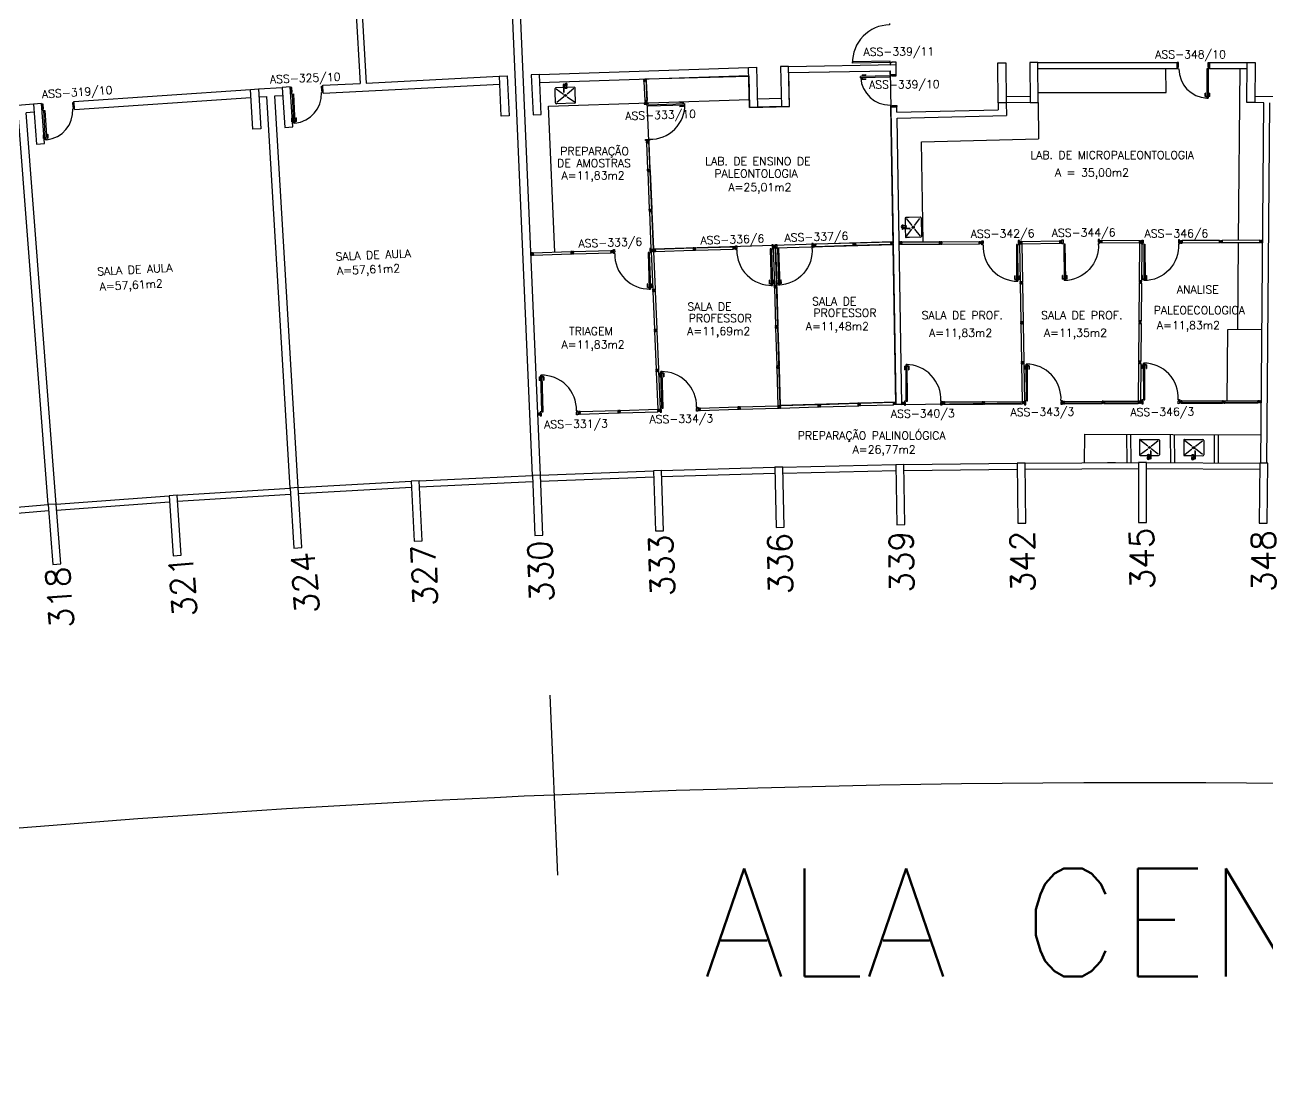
# Model space of a CAD drawing. Extents: x -152 to 150, y 325 to 437.
# Drawn here: x -27.46 to 3.58, y 340.84 to 367.29 of the extents above; entities that cross this region are included whole.
import ezdxf
from ezdxf.enums import TextEntityAlignment as Align

# ---------------------------------------------------------------- set-up
doc = ezdxf.new("R2010")
doc.units = 0
doc.header["$LTSCALE"] = 0.01
doc.header["$MEASUREMENT"] = 0
doc.header["$PDMODE"] = 98
doc.layers.get('0').update_dxf_attribs({"linetype": 'CONTINUOUS'})
doc.layers.get('DEFPOINTS').update_dxf_attribs({"linetype": 'CONTINUOUS'})
for name, color, linetype in [('ALV', 2, 'CONTINUOUS'), ('AREA', 2, 'CONTINUOUS'), ('BANC', 2, 'CONTINUOUS'), ('CARIMBO', 7, 'CONTINUOUS'), ('DIV', 2, 'CONTINUOUS'), ('DIVISÓRIA', 2, 'CONTINUOUS'), ('ESQ', 1, 'CONTINUOUS'), ('ESTR', 3, 'CONTINUOUS'), ('LEGENDA', 2, 'CONTINUOUS'), ('NOPILAR1', 2, 'CONTINUOUS'), ('PEÇAS', 1, 'CONTINUOUS'), ('PISO', 1, 'CONTINUOUS'), ('TEXTO', 2, 'CONTINUOUS'), ('TEXTO-CENTRO-CUSTO', 2, 'CONTINUOUS'), ('TEXTO-ENDEREÇO', 2, 'CONTINUOUS')]:
    doc.layers.add(name, color=color, linetype=linetype)
doc.styles.add('1', font='romans.shx')
doc.styles.add('LEGENDA', font='romans.shx', dxfattribs={"height": 0.2})
doc.styles.add('NOPILAR', font='simplex.shx', dxfattribs={"height": 0.6})
doc.styles.add('UNB-100', font='simplex.shx', dxfattribs={"height": 3})
doc.styles.add('UNB-100-1', font='simplex.shx', dxfattribs={"height": 0.2})
doc.dimstyles.new('1-600', dxfattribs={"dimtxt": 1.1, "dimasz": 2.5, "dimexe": 2, "dimexo": 4, "dimgap": 0.2, "dimtad": 1, "dimdec": 0, "dimzin": 4, "dimdsep": 46, "dimlunit": 6, "dimtxsty": '1', "dimblk1": 'NONE', "dimblk2": 'NONE', "dimsah": 1, "dimcen": 0, "dimclrd": 2, "dimclre": 2, "dimclrt": 2, "dimadec": 0, "dimazin": 0, "dimtfac": 1, "dimtdec": 0, "dimtmove": 2, "dimatfit": 3, "dimldrblk": 'NONE', "dimfxl": 0, "dimtolj": 1, "dimtzin": 0, "dimarcsym": 0})

# ---------------------------------------------------------------- blocks, each defined once
blk = doc.blocks.new('DIVMT-SSC')
for p, q in [((0, 0.005), (0, -0.005)), ((0, -0.005), (0, 0.005)), ((-0.03, -0.03), (-0.03, -0.97)), ((0.006, -0.03), (-0.006, -0.03)), ((-0.005, 0), (0.005, 0)), ((0.005, 0), (-0.005, 0)), ((0.006, -0.02), (0.006, -0.03)), ((0.03, -0.03), (0.03, -0.97)), ((0.03, -0.97), (-0.03, -0.97)), ((-0.006, -0.98), (-0.006, -0.97)), ((-0.006, -0.98), (0.006, -0.98)), ((0.006, -1.001), (-0.006, -1.001)), ((0.005, -0.97), (-0.005, -0.97)), ((0, -0.994), (0, -1.007)), ((0, -1.02), (0, -1.021)), ((0.006, -0.98), (0.006, -0.97))]:
    blk.add_line(p, q)
blk.add_lwpolyline([(0.006, -0.02), (-0.006, -0.02), (0.006, -0.02), (0.006, -0.03), (0.03, -0.03), (0.03, -0.008), (0.02, -0.008), (0.02, 0.008), (0.03, 0.008), (0.03, 0.03), (0.006, 0.03), (0.006, 0.02), (-0.006, 0.02), (-0.006, 0.03), (-0.03, 0.03), (-0.03, 0.008), (-0.02, 0.008), (-0.02, -0.008), (-0.03, -0.008), (-0.03, -0.03), (-0.006, -0.03), (-0.006, -0.02), (-0.006, -0.03)])
blk = doc.blocks.new('PDV2E-SSC')
at = {"layer": 'DIV'}
for p, q in [((0.076, 0.05), (0.076, 0.965)), ((0.106, 0.965), (0.076, 0.965)), ((0.106, 0.05), (0.106, 0.965)), ((0.034, 0.925), (0.034, 0.835)), ((0.034, 0.925), (0.074, 0.925)), ((0.044, 0.835), (0.034, 0.835)), ((0.044, 0.915), (0.044, 0.835)), ((0.044, 0.915), (0.074, 0.915)), ((0.148, 0.925), (0.108, 0.925)), ((0.138, 0.915), (0.108, 0.915)), ((0.138, 0.915), (0.138, 0.835)), ((0.138, 0.835), (0.148, 0.835)), ((0.148, 0.925), (0.148, 0.835)), ((0.031, 0.05), (0.031, -0.05)), ((0.051, 0.05), (0.031, 0.05)), ((0.051, 0.02), (0.051, 0.05)), ((0.051, 0.02), (0.061, 0.02)), ((0.061, -0.05), (0.061, 0.02)), ((0.076, 0.05), (0.106, 0.05)), ((0.95, 0.02), (0.94, 0.02)), ((0.94, -0.05), (0.94, 0.02)), ((0.95, 0.02), (0.95, 0.05)), ((0.95, 0.05), (0.97, 0.05)), ((0.97, 0.05), (0.97, 0.035)), ((0.97, 0.035), (0.97, -0.035)), ((0.031, -0.05), (0.061, -0.05)), ((0.97, -0.05), (0.94, -0.05)), ((0.97, -0.035), (0.97, -0.05))]:
    blk.add_line(p, q, dxfattribs=at)
at = {"layer": 'DIV', "color": 1}
blk.add_arc((0.076, 0.1), 0.865, 356.6786, 90, dxfattribs=at)
blk = doc.blocks.new('PILAR-SSC')
blk.add_lwpolyline([(0.003, -72.467), (0.003, -73.967), (0.203, -73.967), (0.203, -72.467)], close=True)
blk = doc.blocks.new('PD80-SSC')
at = {"color": 2}
for p, q in [((-0.777, 0.01), (-0.777, -0.03)), ((-0.777, 0.01), (-0.687, 0.01)), ((-0.687, 0), (-0.687, 0.01)), ((-0.075, 0), (0.075, 0)), ((-0.075, 0), (-0.075, -0.02)), ((0.075, -0.03), (0.075, 0)), ((-0.817, -0.065), (-0.817, -0.03)), ((-0.085, -0.03), (-0.817, -0.03)), ((-0.085, -0.065), (-0.817, -0.065)), ((-0.777, -0.105), (-0.777, -0.065)), ((-0.777, -0.105), (-0.687, -0.105)), ((-0.767, 0), (-0.767, -0.03)), ((-0.767, 0), (-0.687, 0)), ((-0.767, -0.095), (-0.767, -0.065)), ((-0.767, -0.095), (-0.687, -0.095)), ((-0.687, -0.095), (-0.687, -0.105)), ((-0.085, -0.03), (-0.085, -0.065)), ((-0.075, -0.02), (-0.04, -0.02)), ((-0.04, -0.03), (-0.04, -0.02)), ((-0.04, -0.03), (0.075, -0.03)), ((-0.075, -0.781), (-0.04, -0.781)), ((-0.075, -0.801), (-0.075, -0.781)), ((-0.075, -0.801), (0.075, -0.801)), ((-0.075, -0.802), (0.075, -0.802)), ((-0.04, -0.771), (0.075, -0.771)), ((-0.04, -0.771), (-0.04, -0.781)), ((0.075, -0.771), (0.075, -0.801))]:
    blk.add_line(p, q, dxfattribs=at)
at = {"color": 1}
blk.add_arc((-0.085, -0.03), 0.731, 182.6571, 270, dxfattribs=at)
blk = doc.blocks.new('A$C73356FFD')
at = {"layer": 'DIV'}
for p, q in [((0.025, 0.03), (0.035, 0.03)), ((0.035, 0.03), (0.025, 0.03)), ((0.03, 0.025), (0.03, 0.035)), ((0.03, 0.035), (0.03, 0.025))]:
    blk.add_line(p, q, dxfattribs=at)
blk.add_lwpolyline([(0.009, 0.036), (0, 0.036), (0, 0.06), (0.022, 0.06), (0.022, 0.05), (0.038, 0.05), (0.038, 0.06), (0.06, 0.06), (0.06, 0.036), (0.05, 0.036), (0.05, 0.024), (0.06, 0.024), (0.06, 0), (0.038, 0), (0.038, 0.01), (0.022, 0.01), (0.022, 0), (0, 0), (0, 0.024), (0.009, 0.024)], close=True, dxfattribs=at)
blk = doc.blocks.new('A$C2A1C1759')
at = {"linetype": 'Continuous'}
blk.add_blockref('A$C73356FFD', (0, 0), dxfattribs=at)
blk = doc.blocks.new('A$C265F004B')
at = {"linetype": 'Continuous'}
blk.add_blockref('A$C73356FFD', (0, 0), dxfattribs=at)
blk = doc.blocks.new('INOXA1-P')
for p, q in [((0.043, 0.008), (0.043, -0.022)), ((0.062, 0.04), (0.071, 0.04)), ((0.131, 0.048), (0.076, 0.043)), ((0.131, -0.002), (0.076, 0.003)), ((0.12, 0.23), (0.12, 0.047)), ((0.22, 0.25), (0.14, 0.25)), ((0.15, 0.22), (0.287, 0.043)), ((0.5, 0.25), (0.22, 0.25)), ((0.353, 0.043), (0.49, 0.22)), ((0.52, 0.23), (0.52, -0.23)), ((0.22, -0.027), (0.054, -0.027)), ((0.22, -0.037), (0.054, -0.037)), ((0.063, -0.003), (0.063, -0.021)), ((0.12, -0.001), (0.12, -0.027)), ((0.12, -0.037), (0.12, -0.23)), ((0.22, -0.25), (0.14, -0.25)), ((0.15, -0.22), (0.287, -0.043)), ((0.231, -0.027), (0.22, -0.027)), ((0.231, -0.037), (0.22, -0.037)), ((0.5, -0.25), (0.22, -0.25)), ((0.353, -0.043), (0.49, -0.22))]:
    blk.add_line(p, q)
blk.add_lwpolyline([(0.076, 0.003), (0.072, 0.004), (0.069, 0.009), (0.067, 0.015), (0.066, 0.023), (0.067, 0.031), (0.069, 0.037), (0.072, 0.042), (0.076, 0.043)])
blk.add_lwpolyline([(0.131, 0.048), (0.137, 0.046), (0.143, 0.041), (0.147, 0.033), (0.148, 0.023), (0.147, 0.013), (0.143, 0.006), (0.137, 0), (0.131, -0.002), (0.125, 0), (0.119, 0.006), (0.115, 0.013), (0.114, 0.023), (0.115, 0.033), (0.119, 0.041), (0.125, 0.046)], close=True)
for radius in [0.0266, 0.0163]:
    blk.add_circle((0.32, 0), radius)
for centre, radius, start, end in [((0.054, 0.023), 0.0349, 36.1705, 252.2568), ((0.054, 0.023), 0.0189, 62.7367, 235.7375), ((0.073, -0.003), 0.01, 102.8285, 180), ((0.054, 0.023), 0.0349, 285.5373, 323.9987), ((0.14, 0.23), 0.02, 90, 180), ((0.5, 0.23), 0.02, 360, 90), ((0.054, -0.032), 0.0145, 20.161, 339.839), ((0.054, -0.032), 0.005, 90.0037, 269.9963), ((0.14, -0.23), 0.02, 180, 270), ((0.231, -0.032), 0.00738, 222.6559, 137.3441), ((0.231, -0.032), 0.005, 269.9935, 90.0065), ((0.5, -0.23), 0.02, 270, 360)]:
    blk.add_arc(centre, radius, start, end)
blk = doc.blocks.new('A$C282A6B1B')
at = {"linetype": 'Continuous'}
blk.add_blockref('A$C73356FFD', (0, 0), dxfattribs=at)
blk = doc.blocks.new('PE80-SSC')
at = {"color": 2}
for p, q in [((0.075, 0), (-0.075, 0)), ((-0.075, -0.03), (-0.075, 0)), ((0.075, 0), (0.075, -0.02)), ((0.777, 0.01), (0.687, 0.01)), ((0.687, 0), (0.687, 0.01)), ((0.777, 0.01), (0.777, -0.03)), ((0.04, -0.03), (-0.075, -0.03)), ((0.075, -0.02), (0.04, -0.02)), ((0.04, -0.03), (0.04, -0.02)), ((0.085, -0.03), (0.817, -0.03)), ((0.085, -0.03), (0.085, -0.065)), ((0.085, -0.065), (0.817, -0.065)), ((0.767, 0), (0.687, 0)), ((0.767, -0.095), (0.687, -0.095)), ((0.687, -0.095), (0.687, -0.105)), ((0.777, -0.105), (0.687, -0.105)), ((0.767, 0), (0.767, -0.03)), ((0.767, -0.095), (0.767, -0.065)), ((0.777, -0.105), (0.777, -0.065)), ((0.817, -0.065), (0.817, -0.03)), ((0.04, -0.771), (-0.075, -0.771)), ((-0.075, -0.771), (-0.075, -0.801)), ((0.075, -0.801), (-0.075, -0.801)), ((0.075, -0.802), (-0.075, -0.802)), ((0.04, -0.771), (0.04, -0.781)), ((0.075, -0.781), (0.04, -0.781)), ((0.075, -0.801), (0.075, -0.781))]:
    blk.add_line(p, q, dxfattribs=at)
at = {"color": 1}
blk.add_arc((0.085, -0.03), 0.731, 270, 357.3429, dxfattribs=at)
blk = doc.blocks.new('MTT-SSC')
for p, q in [((-0.006, 0.03), (-0.03, 0.03)), ((-0.03, 0.008), (-0.03, 0.03)), ((-0.03, 0.008), (-0.02, 0.008)), ((-0.02, -0.008), (-0.02, 0.008)), ((-0.006, 0.0205), (-0.006, 0.03)), ((0.006, 0.0205), (-0.006, 0.0205)), ((0.0051, 0), (-0.0051, 0)), ((-0.0051, 0), (0.0051, 0)), ((0, -0.0051), (0, 0.0051)), ((0, 0.0051), (0, -0.0051)), ((0.006, 0.0205), (0.006, 0.03)), ((0.006, 0.03), (0.03, 0.03)), ((0.02, -0.008), (0.02, 0.008)), ((0.03, 0.008), (0.02, 0.008)), ((0.03, 0.008), (0.03, 0.03)), ((-0.03, -0.008), (-0.02, -0.008)), ((-0.03, -0.008), (-0.03, -0.03)), ((-0.03, -0.03), (-0.006, -0.03)), ((-0.03, -0.03), (-0.009, -0.03)), ((-0.009, -0.03), (-0.027, -0.03)), ((-0.006, -0.0205), (-0.006, -0.03)), ((-0.006, -0.0205), (-0.006, -0.03)), ((0.006, -0.0205), (-0.006, -0.0205)), ((-0.006, -0.0205), (0.006, -0.0205)), ((0.006, -0.0205), (0.006, -0.03)), ((0.006, -0.0205), (0.006, -0.03)), ((0.03, -0.03), (0.006, -0.03)), ((0.03, -0.008), (0.02, -0.008)), ((0.03, -0.008), (0.03, -0.03))]:
    blk.add_line(p, q)
blk = doc.blocks.new('*D78')
at = {"layer": 'DEFPOINTS', "color": 0}
for p in [(-14.581, 356.043), (-14.517, 354.544), (-62.92, 350.671), (-62.653, 349.195), (-30.067, 347.022)]:
    blk.add_point(p, dxfattribs=at)
at = {"layer": 'TEXTO-CENTRO-CUSTO', "color": 2, "lineweight": -2}
for p, q in [((-14.346, 350.548), (-14.155, 346.058)), ((-61.942, 345.258), (-61.142, 340.835))]:
    blk.add_line(p, q, dxfattribs=at)
blk.add_arc((0.621, -0.848), 349.221, 92.43902, 100.24622, dxfattribs=at)
at = {"layer": 'TEXTO-CENTRO-CUSTO', "color": 2, "insert": (-38.041, 346.98), "char_height": 1.1, "attachment_point": 5, "rotation": 6.3426, "style": '1'}
blk.add_mtext('\\A1;Salas de Aula', dxfattribs=at)
blk = doc.blocks.new('_NONE')
at = {"color": 0, "linetype": 'ByBlock'}
blk.add_circle((0, 0), 0.25, dxfattribs=at)
blk = doc.blocks.new('*D79')
at = {"layer": 'DEFPOINTS', "color": 0}
for p in [(-14.581, 356.043), (-14.517, 354.544), (51.887, 352.626), (51.671, 351.142), (29.16, 347.187)]:
    blk.add_point(p, dxfattribs=at)
at = {"layer": 'TEXTO-CENTRO-CUSTO', "color": 2, "lineweight": -2}
for p, q in [((-14.346, 350.548), (-14.155, 346.051)), ((51.094, 347.183), (50.447, 342.748))]:
    blk.add_line(p, q, dxfattribs=at)
blk.add_arc((0.564, 0.501), 347.863, 81.70732, 92.43902, dxfattribs=at)
at = {"layer": 'TEXTO-CENTRO-CUSTO', "color": 2, "insert": (18.364, 348.66), "char_height": 1.1, "attachment_point": 5, "rotation": 357.0732, "style": '1'}
blk.add_mtext('\\A1;Geociências', dxfattribs=at)

msp = doc.modelspace()

# ---------------------------------------------------------------- linework, layer by layer
at = {"layer": 'ALV'}
for p, q in [((-14.581, 356.043), (-15.338, 373.817)), ((-14.78, 356.034), (-15.427, 371.214)), ((-19.051, 367.851), (-18.931, 365.838)), ((-19.192, 367.692), (-19.081, 365.831)), ((-8.38, 366.254), (-5.691, 366.3)), ((-5.687, 366.05), (-5.691, 366.3)), ((-2.151, 366.352), (1.334, 366.352)), ((1.334, 366.352), (1.334, 366.202)), ((2.136, 366.352), (3.078, 366.352)), ((2.136, 366.352), (2.136, 366.202)), ((-18.931, 365.838), (-15.606, 366.008)), ((-14.606, 366.051), (-9.38, 366.229)), ((-14.6, 365.851), (-9.373, 366.029)), ((-8.378, 366.104), (-5.838, 366.148)), ((-5.837, 366.049), (-5.838, 366.148)), ((-5.837, 366.049), (-5.687, 366.05)), ((-2.151, 366.202), (1.334, 366.202)), ((2.136, 366.202), (3.078, 366.202)), ((-26.236, 365.381), (-21.827, 365.682)), ((-21.627, 365.694), (-21.028, 365.729)), ((-20.019, 365.783), (-19.081, 365.831)), ((-20.009, 365.583), (-20.019, 365.783)), ((-20.009, 365.583), (-15.595, 365.809)), ((-26.222, 365.181), (-26.236, 365.381)), ((-26.222, 365.181), (-21.813, 365.482)), ((-21.615, 365.494), (-21.416, 365.506)), ((-20.832, 355.723), (-21.416, 365.506)), ((-21.216, 365.518), (-21.016, 365.53)), ((-20.633, 355.735), (-21.216, 365.518)), ((-8.56, 365.45), (-9.16, 365.434)), ((-2.344, 365.5), (-2.944, 365.495)), ((3.871, 365.495), (3.271, 365.5)), ((-27.243, 365.311), (-27.842, 365.265)), ((-26.877, 355.309), (-27.627, 365.08)), ((-27.228, 365.111), (-27.428, 365.096)), ((-26.678, 355.325), (-27.428, 365.096)), ((-8.555, 365.25), (-9.154, 365.234)), ((-5.823, 365.247), (-5.673, 365.249)), ((-5.696, 357.808), (-5.823, 365.247)), ((-5.671, 365.109), (-5.673, 365.249)), ((-5.672, 365.109), (-3.143, 365.172)), ((-3.143, 365.344), (-3.143, 365.172)), ((-2.343, 365.35), (-2.943, 365.345)), ((-2.943, 365.345), (-2.933, 365.027)), ((3.495, 365.348), (3.27, 365.35)), ((3.418, 356.349), (3.495, 365.348)), ((3.568, 356.347), (3.645, 365.347)), ((-5.668, 364.959), (-2.933, 365.027)), ((-5.546, 357.811), (-5.668, 364.959)), ((-5.546, 357.811), (-5.696, 357.808)), ((-2.468, 356.349), (0.362, 356.361)), ((-0.412, 356.361), (-0.212, 356.361)), ((0.562, 356.361), (3.392, 356.349)), ((-14.582, 356.043), (-11.754, 356.151)), ((-11.554, 356.158), (-8.726, 356.242)), ((-11.55, 356.008), (-8.721, 356.092)), ((-8.526, 356.247), (-5.697, 356.308)), ((-8.523, 356.098), (-5.694, 356.158)), ((-5.497, 356.311), (-2.667, 356.347)), ((-5.495, 356.161), (-2.666, 356.197)), ((-2.467, 356.199), (0.363, 356.211)), ((0.561, 356.211), (3.391, 356.199)), ((-20.632, 355.735), (-17.808, 355.892)), ((-20.625, 355.585), (-17.799, 355.742)), ((-17.608, 355.902), (-14.78, 356.034)), ((-17.601, 355.752), (-14.774, 355.885)), ((-14.576, 355.893), (-11.748, 356.001)), ((-26.678, 355.324), (-23.856, 355.529)), ((-23.657, 355.543), (-20.832, 355.723)), ((-23.647, 355.393), (-20.823, 355.574)), ((-29.698, 355.081), (-26.877, 355.309)), ((-29.686, 354.931), (-26.866, 355.16)), ((-26.667, 355.175), (-23.845, 355.379))]:
    msp.add_line(p, q, dxfattribs=at)
for points in [[(-11.756, 361.691), (-11.935, 365.942), (-9.374, 366.007), (-9.354, 365.229), (-8.355, 365.255), (-8.369, 366.105), (-5.838, 366.148), (-5.766, 361.87), (-11.756, 361.691)], [(-8.702, 361.722), (-5.764, 361.81), (-5.698, 357.868), (-8.585, 357.782), (-8.702, 361.722)]]:
    msp.add_lwpolyline(points, dxfattribs=at)
at = {"layer": 'BANC'}
for p, q in [((1.055, 365.602), (1.05, 366.202)), ((2.865, 361.908), (2.902, 366.202)), ((-14.373, 365.258), (-9.359, 365.429)), ((-2.151, 365.602), (1.055, 365.602)), ((-2.143, 365.352), (-2.135, 364.446)), ((-14.217, 361.618), (-14.373, 365.258)), ((-5.058, 364.374), (-2.135, 364.446)), ((-5.015, 361.875), (-5.058, 364.374)), ((2.846, 359.691), (2.865, 361.848)), ((2.581, 357.906), (2.596, 359.687)), ((2.596, 359.687), (3.446, 359.69)), ((-0.982, 356.355), (-0.976, 357.068)), ((-0.976, 357.068), (3.424, 357.049)), ((0.067, 357.063), (0.07, 356.36)), ((0.167, 357.063), (0.17, 356.36)), ((1.159, 357.058), (1.162, 356.358)), ((1.259, 357.058), (1.262, 356.358)), ((2.252, 357.053), (2.255, 356.354)), ((2.352, 357.054), (2.355, 356.353))]:
    msp.add_line(p, q, dxfattribs=at)
at = {"layer": 'DIV'}
for p, q in [((-11.993, 365.88), (-11.971, 365.401)), ((-11.933, 365.883), (-11.911, 365.403)), ((-11.971, 365.401), (-11.911, 365.403)), ((-11.929, 364.342), (-11.901, 363.689)), ((-11.895, 364.373), (-11.906, 364.373)), ((-11.906, 364.373), (-11.895, 364.373)), ((-11.906, 364.353), (-11.905, 364.343)), ((-11.905, 364.343), (-11.893, 364.344)), ((-11.901, 364.378), (-11.9, 364.368)), ((-11.9, 364.368), (-11.901, 364.378)), ((-11.869, 364.345), (-11.842, 363.692)), ((-11.901, 363.689), (-11.842, 363.692)), ((-6.752, 361.811), (-6.753, 361.811)), ((-6.726, 361.812), (-6.74, 361.811)), ((-6.733, 361.818), (-6.733, 361.805)), ((-6.712, 361.806), (-6.712, 361.818)), ((-6.712, 361.818), (-6.703, 361.818)), ((-6.712, 361.806), (-6.702, 361.806)), ((-5.826, 361.869), (-6.703, 361.842)), ((-6.703, 361.842), (-6.701, 361.782)), ((-6.703, 361.817), (-6.702, 361.807)), ((-5.824, 361.809), (-6.701, 361.782)), ((1.411, 357.907), (1.389, 357.906)), ((1.389, 357.906), (1.389, 357.846)), ((1.39, 357.882), (1.389, 357.906)), ((1.411, 357.907), (1.411, 357.897)), ((1.427, 357.907), (1.449, 357.907)), ((1.427, 357.907), (1.427, 357.897)), ((1.449, 357.907), (2.46, 357.905)), ((1.449, 357.907), (1.45, 357.847)), ((1.449, 357.907), (1.45, 357.883)), ((2.46, 357.905), (2.46, 357.845)), ((2.483, 357.905), (2.461, 357.905)), ((2.461, 357.881), (2.461, 357.905)), ((2.483, 357.905), (2.483, 357.895)), ((2.499, 357.905), (2.499, 357.895)), ((2.499, 357.905), (2.521, 357.905)), ((2.521, 357.905), (3.348, 357.909)), ((2.521, 357.905), (2.521, 357.881)), ((2.521, 357.905), (2.521, 357.845)), ((3.348, 357.909), (3.348, 357.849)), ((-6.585, 357.842), (-5.758, 357.866)), ((-6.583, 357.782), (-5.756, 357.806)), ((-5.758, 357.866), (-5.756, 357.806)), ((-0.541, 357.868), (-0.541, 357.892)), ((-0.519, 357.892), (-0.541, 357.892)), ((-0.531, 357.868), (-0.541, 357.868)), ((-0.541, 357.856), (-0.541, 357.832)), ((-0.531, 357.856), (-0.541, 357.856)), ((-0.519, 357.832), (-0.541, 357.832)), ((-0.531, 357.868), (-0.531, 357.856)), ((-0.519, 357.892), (-0.519, 357.882)), ((-0.503, 357.882), (-0.519, 357.882)), ((-0.519, 357.832), (-0.519, 357.842)), ((-0.503, 357.842), (-0.519, 357.842)), ((-0.516, 357.862), (-0.506, 357.862)), ((-0.506, 357.862), (-0.516, 357.862)), ((-0.511, 357.857), (-0.511, 357.867)), ((-0.511, 357.867), (-0.511, 357.857)), ((-0.503, 357.892), (-0.481, 357.892)), ((-0.503, 357.892), (-0.503, 357.882)), ((-0.503, 357.832), (-0.503, 357.842)), ((-0.503, 357.832), (-0.481, 357.832)), ((-0.49, 357.868), (-0.481, 357.868)), ((-0.49, 357.856), (-0.49, 357.868)), ((-0.49, 357.868), (-0.481, 357.868)), ((-0.49, 357.868), (-0.49, 357.856)), ((-0.49, 357.856), (-0.481, 357.856)), ((-0.49, 357.856), (-0.481, 357.856)), ((-0.481, 357.892), (0.358, 357.896)), ((-0.481, 357.892), (-0.481, 357.832)), ((-0.481, 357.892), (-0.481, 357.868)), ((-0.481, 357.867), (-0.481, 357.857)), ((-0.481, 357.832), (-0.481, 357.856)), ((-0.481, 357.832), (-0.481, 357.853)), ((-0.481, 357.853), (-0.481, 357.835)), ((-0.481, 357.832), (0.359, 357.836)), ((0.358, 357.896), (0.359, 357.836)), ((0.368, 357.872), (0.359, 357.872)), ((0.359, 357.871), (0.359, 357.861)), ((0.368, 357.86), (0.359, 357.86)), ((0.368, 357.86), (0.368, 357.872)), ((0.382, 357.866), (0.396, 357.866)), ((0.389, 357.872), (0.389, 357.86)), ((0.408, 357.866), (0.409, 357.866)), ((0.418, 357.895), (0.419, 357.835)), ((1.398, 357.882), (1.389, 357.882)), ((1.389, 357.881), (1.389, 357.871)), ((1.398, 357.87), (1.389, 357.87)), ((1.399, 357.882), (1.39, 357.882)), ((1.39, 357.87), (1.39, 357.846)), ((1.399, 357.87), (1.39, 357.87)), ((1.412, 357.847), (1.39, 357.846)), ((1.398, 357.87), (1.398, 357.882)), ((1.399, 357.882), (1.399, 357.87)), ((1.427, 357.897), (1.411, 357.897)), ((1.412, 357.847), (1.412, 357.857)), ((1.428, 357.857), (1.412, 357.857)), ((1.413, 357.877), (1.426, 357.877)), ((1.414, 357.877), (1.425, 357.877)), ((1.425, 357.877), (1.414, 357.877)), ((1.42, 357.883), (1.42, 357.87)), ((1.42, 357.871), (1.42, 357.882)), ((1.42, 357.882), (1.42, 357.871)), ((1.428, 357.847), (1.428, 357.857)), ((1.428, 357.847), (1.45, 357.847)), ((1.439, 357.877), (1.44, 357.877)), ((1.44, 357.883), (1.45, 357.883)), ((1.44, 357.871), (1.44, 357.883)), ((1.44, 357.883), (1.45, 357.883)), ((1.44, 357.883), (1.44, 357.871)), ((1.44, 357.871), (1.45, 357.871)), ((1.44, 357.871), (1.45, 357.871)), ((1.45, 357.882), (1.45, 357.872)), ((1.45, 357.847), (1.45, 357.871)), ((1.45, 357.847), (1.45, 357.868)), ((1.45, 357.868), (1.45, 357.85)), ((1.45, 357.847), (2.46, 357.845)), ((2.47, 357.881), (2.46, 357.881)), ((2.46, 357.88), (2.46, 357.87)), ((2.47, 357.869), (2.46, 357.869)), ((2.47, 357.881), (2.461, 357.881)), ((2.471, 357.869), (2.461, 357.869)), ((2.461, 357.869), (2.461, 357.845)), ((2.483, 357.845), (2.461, 357.845)), ((2.47, 357.881), (2.471, 357.869)), ((2.47, 357.869), (2.47, 357.881)), ((2.499, 357.895), (2.483, 357.895)), ((2.499, 357.855), (2.483, 357.855)), ((2.483, 357.845), (2.483, 357.855)), ((2.484, 357.875), (2.498, 357.875)), ((2.496, 357.875), (2.486, 357.875)), ((2.486, 357.875), (2.496, 357.875)), ((2.491, 357.882), (2.491, 357.869)), ((2.491, 357.88), (2.491, 357.87)), ((2.491, 357.87), (2.491, 357.88)), ((2.499, 357.845), (2.499, 357.855)), ((2.499, 357.845), (2.521, 357.845)), ((2.51, 357.875), (2.511, 357.875)), ((2.511, 357.881), (2.512, 357.869)), ((2.511, 357.881), (2.521, 357.881)), ((2.512, 357.869), (2.511, 357.881)), ((2.511, 357.881), (2.521, 357.881)), ((2.512, 357.869), (2.521, 357.869)), ((2.512, 357.869), (2.521, 357.869)), ((2.521, 357.88), (2.521, 357.87)), ((2.521, 357.845), (2.521, 357.869)), ((2.521, 357.866), (2.521, 357.848)), ((2.521, 357.845), (2.521, 357.866)), ((2.521, 357.845), (3.348, 357.849)), ((3.358, 357.885), (3.348, 357.885)), ((3.348, 357.884), (3.348, 357.874)), ((3.358, 357.873), (3.348, 357.873)), ((3.358, 357.873), (3.358, 357.885)), ((3.372, 357.879), (3.385, 357.879)), ((3.379, 357.885), (3.379, 357.873)), ((3.398, 357.879), (3.399, 357.879))]:
    msp.add_line(p, q, dxfattribs=at)
for points in [[(-11.906, 364.353), (-11.894, 364.353), (-11.906, 364.353), (-11.905, 364.343), (-11.929, 364.342), (-11.93, 364.364), (-11.92, 364.364), (-11.921, 364.38), (-11.931, 364.38), (-11.932, 364.402), (-11.908, 364.403), (-11.907, 364.393), (-11.895, 364.394), (-11.896, 364.403), (-11.872, 364.404), (-11.871, 364.383), (-11.881, 364.382), (-11.88, 364.366), (-11.87, 364.367), (-11.869, 364.345), (-11.893, 364.344), (-11.894, 364.353), (-11.893, 364.344)], [(-5.816, 361.845), (-5.816, 361.833), (-5.816, 361.845), (-5.825, 361.845), (-5.826, 361.869), (-5.804, 361.869), (-5.804, 361.859), (-5.788, 361.86), (-5.788, 361.87), (-5.766, 361.87), (-5.765, 361.846), (-5.775, 361.846), (-5.775, 361.834), (-5.765, 361.834), (-5.764, 361.81), (-5.786, 361.81), (-5.787, 361.82), (-5.803, 361.819), (-5.802, 361.809), (-5.824, 361.809), (-5.825, 361.833), (-5.816, 361.833), (-5.825, 361.833)]]:
    msp.add_lwpolyline(points, dxfattribs=at)
at = {"layer": 'ESQ'}
for p, q in [((-5.858, 367.327), (-5.858, 367.292)), ((-5.842, 366.388), (-6.782, 366.371)), ((-6.781, 366.336), (-6.782, 366.371)), ((-5.841, 366.353), (-6.781, 366.336)), ((-5.841, 366.353), (-5.842, 366.388)), ((-5.841, 366.348), (-5.841, 366.298)), ((-5.806, 366.348), (-5.841, 366.348)), ((-5.841, 366.298), (-5.691, 366.3)), ((-5.692, 366.36), (-5.807, 366.358)), ((-5.807, 366.358), (-5.806, 366.348)), ((-5.691, 366.3), (-5.692, 366.36))]:
    msp.add_line(p, q, dxfattribs=at)
msp.add_arc((-5.841, 366.353), 0.94, 90.9884, 180.9884, dxfattribs=at)
at = {"layer": 'ESTR'}
for points in [[(-3.151, 366.344), (-2.951, 366.345), (-2.943, 365.345), (-3.143, 365.344)], [(-2.351, 366.35), (-2.343, 365.35), (-2.143, 365.352), (-2.151, 366.352)], [(3.078, 366.352), (3.278, 366.35), (3.27, 365.35), (3.07, 365.352)], [(-15.605, 366.008), (-15.406, 366.017), (-15.363, 365.018), (-15.563, 365.009)], [(-14.806, 366.042), (-14.764, 365.043), (-14.564, 365.052), (-14.606, 366.051)], [(-9.38, 366.229), (-9.18, 366.234), (-9.154, 365.234), (-9.354, 365.229)], [(-8.58, 366.249), (-8.555, 365.25), (-8.355, 365.255), (-8.38, 366.254)], [(-21.826, 365.682), (-21.627, 365.694), (-21.567, 364.695), (-21.767, 364.684)], [(-21.028, 365.729), (-20.968, 364.731), (-20.769, 364.743), (-20.828, 365.741)], [(-27.243, 365.311), (-27.167, 364.313), (-26.967, 364.329), (-27.044, 365.326)]]:
    msp.add_lwpolyline(points, close=True, dxfattribs=at)
at = {"layer": 'PISO'}
for p, q in [((-5.546, 357.811), (-2.579, 357.849)), ((-1.481, 357.853), (0.359, 357.86)), ((1.45, 357.871), (3.348, 357.874))]:
    msp.add_line(p, q, dxfattribs=at)
for radius, start, end in [(382.359, 89.98238, 109.98238), (382.359, 69.08957, 90.01762), (375.744, 89.98207, 109.98207), (375.744, 69.08957, 90.01793)]:
    msp.add_arc((0.463, 0.506), radius, start, end, dxfattribs=at)

# ---------------------------------------------------------------- block references
at = {"layer": 'CARIMBO', "color": 6}
for name, p, rotation in [('PDV2E-SSC', (-11.935, 365.372), 271.7077512195096), ('A$C282A6B1B', (-12.815, 361.6), 1.707243902326283), ('PDV2E-SSC', (-11.784, 361.661), 181.7072439024403), ('A$C282A6B1B', (-9.763, 361.691), 1.707243902326284), ('PDV2E-SSC', (-8.732, 361.752), 181.7072439024403), ('A$C282A6B1B', (-3.612, 361.821), 0.2474568751599085), ('PDV2E-SSC', (-2.58, 361.856), 180.2474568752739), ('A$C265F004B', (-0.548, 361.847), 91.7110178510035), ('PDV2E-SSC', (-14.616, 357.575), 1.707243902433786), ('PDV2E-SSC', (-11.616, 357.665), 1.707243902433786), ('A$C2A1C1759', (-11.644, 357.631), 1.707243902437066), ('A$C2A1C1759', (-2.543, 357.824), 0.2474568752706451)]:
    msp.add_blockref(name, p, dxfattribs=dict(at, rotation=rotation))
at = {"layer": 'CARIMBO', "color": 6, "xscale": -1}
for name, p, rotation in [('PDV2E-SSC', (-8.734, 361.752), 181.707243904095), ('A$C282A6B1B', (-7.702, 361.753), 1.707243904209061), ('A$C282A6B1B', (-1.548, 361.84), 0.7808007547799978), ('PDV2E-SSC', (-1.58, 361.869), 180.7808007546659), ('PDV2E-SSC', (0.421, 361.868), 180.2479641923522), ('A$C282A6B1B', (1.453, 361.842), 0.2479641924662079)]:
    msp.add_blockref(name, p, dxfattribs=dict(at, rotation=rotation))
at = {"layer": 'DIV'}
for name, p, rotation in [('A$C282A6B1B', (-11.995, 365.94), 272.4390243902245), ('DIVMT-SSC', (-14.786, 361.571), 91.70724390243787), ('DIVMT-SSC', (-13.785, 361.601), 91.70724390243868), ('DIVMT-SSC', (-11.734, 361.662), 91.70724390243787), ('DIVMT-SSC', (-10.734, 361.692), 91.70724390243866), ('DIVMT-SSC', (-5.582, 361.842), 90.24745687527228), ('DIVMT-SSC', (-4.582, 361.847), 90.24745687527309), ('DIVMT-SSC', (-2.581, 361.855), 90.92108347542096), ('DIVMT-SSC', (0.422, 361.867), 359.5161837045424), ('DIVMT-SSC', (0.414, 360.867), 359.5161837045424), ('DIVMT-SSC', (0.405, 359.866), 359.5161837045424), ('DIVMT-SSC', (0.397, 358.866), 359.5161837045424), ('PDV2E-SSC', (0.419, 357.878), 0.1876690290394353), ('PDV2E-SSC', (-5.515, 357.841), 0.1876690290394354), ('PDV2E-SSC', (-2.511, 357.854), 0.1876690290394353), ('A$C265F004B', (3.348, 357.849), 0.2474568752706451), ('DIVMT-SSC', (-13.615, 357.602), 91.70724390243868), ('DIVMT-SSC', (-12.615, 357.632), 91.70724390243868), ('DIVMT-SSC', (-10.615, 357.692), 91.70724390243868), ('DIVMT-SSC', (-9.614, 357.722), 91.70724390243868), ('DIVMT-SSC', (-8.614, 357.751), 91.70724390243868), ('DIVMT-SSC', (-7.614, 357.781), 91.70724390243868), ('A$C265F004B', (-5.756, 357.806), 1.707243902437066), ('A$C2A1C1759', (-5.544, 357.811), 0.2474568752706452), ('DIVMT-SSC', (-4.513, 357.845), 90.24745687527309), ('DIVMT-SSC', (-3.513, 357.849), 90.24745687527309), ('DIVMT-SSC', (-1.512, 357.858), 90.24745687527309), ('MTT-SSC', (-0.511, 357.862), 90.24745687527309), ('A$C282A6B1B', (0.358, 357.896), 270.2477105338115)]:
    msp.add_blockref(name, p, dxfattribs=dict(at, rotation=rotation))
at = {"layer": 'DIV', "xscale": -1}
for name, p, rotation in [('A$C282A6B1B', (-11.969, 365.341), 271.707751219631), ('DIVMT-SSC', (-11.87, 363.66), 2.439024390249092), ('DIVMT-SSC', (-11.828, 362.66), 2.439024390249092), ('DIVMT-SSC', (-11.785, 361.66), 2.439024390249092), ('DIVMT-SSC', (-8.733, 361.751), 1.707243902520892), ('DIVMT-SSC', (-6.733, 361.811), 271.7072439040966), ('DIVMT-SSC', (-2.581, 361.855), 0.9792373630836869), ('DIVMT-SSC', (0.422, 361.868), 269.4650525125409), ('DIVMT-SSC', (2.423, 361.877), 270.2479641923514), ('DIVMT-SSC', (3.424, 361.881), 270.247964192353), ('DIVMT-SSC', (-8.704, 360.751), 1.707243902520892), ('DIVMT-SSC', (-2.563, 360.855), 0.9792373630836869), ('DIVMT-SSC', (-11.742, 360.66), 2.439024390249092), ('DIVMT-SSC', (-8.674, 359.751), 1.707243902520892), ('DIVMT-SSC', (-2.546, 359.854), 0.9792373630836869), ('DIVMT-SSC', (-11.7, 359.661), 2.439024390249092), ('DIVMT-SSC', (-2.529, 358.854), 0.9792373630836869), ('DIVMT-SSC', (-11.657, 358.661), 2.439024390249092), ('DIVMT-SSC', (-8.644, 358.751), 1.707243902520892), ('A$C265F004B', (-6.583, 357.782), 1.678760678059223)]:
    msp.add_blockref(name, p, dxfattribs=dict(at, rotation=rotation))
at = {"layer": 'DIVISÓRIA', "color": 6, "rotation": 1.707243902437066}
msp.add_blockref('A$C2A1C1759', (-14.644, 357.542), dxfattribs=at)
at = {"layer": 'ESQ'}
for name, p, rotation in [('PE80-SSC', (2.136, 366.277), 269.8479467832721), ('PD80-SSC', (-5.762, 366.05), 0.9320624914618851), ('PD80-SSC', (-20.814, 365.649), 92.63903412283837), ('PD80-SSC', (-27.028, 365.233), 93.41463412283863)]:
    msp.add_blockref(name, p, dxfattribs=dict(at, rotation=rotation))
at = {"layer": 'ESTR'}
for p, rotation in [((-10.578, 428.685), 1.463414634146043), ((-6.932, 428.764), 0.9756097560973349), ((-3.286, 428.811), 0.4878048780493676), ((4.007, 428.813), 359.5121951219506), ((-17.867, 428.435), 2.439024390242575), ((-14.223, 428.576), 1.951219512195146), ((-25.151, 428.061), 3.414634146341412), ((-21.51, 428.264), 2.926829268292534), ((-28.79, 427.827), 3.902439024390412), ((-32.427, 427.563), 4.390243902440108)]:
    msp.add_blockref('PILAR-SSC', p, dxfattribs=dict(at, rotation=rotation))
msp.add_blockref('PILAR-SSC', (0.361, 428.828), dxfattribs=at)
at = {"layer": 'PEÇAS'}
for p, rotation in [((-13.967, 365.849), 271.9512195121959), ((-5.583, 362.23), 0.9756000000038658), ((0.637, 356.418), 89.75629756097553), ((1.743, 356.413), 89.75629756097553)]:
    msp.add_blockref('INOXA1-P', p, dxfattribs=dict(at, rotation=rotation))

# ---------------------------------------------------------------- texts
at = {"layer": 'AREA', "style": 'UNB-100'}
for s, p in [('A=11,83m2', (-14.051, 363.432)), ('A = 35,00m2', (-1.723, 363.504)), ('A=25,01m2', (-9.883, 363.138)), ('A=11,48m2', (-7.948, 359.664)), ('A=11,83m2', (0.825, 359.69)), ('A=11,69m2', (-10.913, 359.543)), ('A=11,83m2', (-4.867, 359.502)), ('A=11,35m2', (-1.998, 359.502)), ('A=11,83m2', (-14.051, 359.208)), ('A=26,77m2', (-6.779, 356.587))]:
    msp.add_text(s, height=0.2, dxfattribs=at).set_placement(p)
for rotation, p in [(2.5329, (-19.657, 361.048)), (2.9871, (-25.587, 360.654))]:
    msp.add_text('A=57,61m2', height=0.2, rotation=rotation, dxfattribs=at).set_placement(p)
at = {"layer": 'LEGENDA', "color": 4, "style": 'LEGENDA'}
msp.add_text('ALA CENTRO', height=2.7, dxfattribs=at).set_placement((0.463, 343.525), align=Align.CENTER)
at = {"layer": 'NOPILAR1', "style": 'NOPILAR'}
for s, rotation, p in [('336', 90.964, (-8.273, 353.07)), ('339', 90.964, (-5.244, 353.115)), ('342', 90.964, (-2.218, 353.121)), ('345', 90.964, (0.766, 353.197)), ('348', 90.475, (3.798, 353.13)), ('327', 92.4695, (-17.146, 352.783)), ('330', 92.286, (-14.239, 352.886)), ('333', 92.286, (-11.217, 353.029)), ('324', 94.6115, (-20.102, 352.613)), ('318', 94.5732, (-26.229, 352.24)), ('321', 94.5732, (-23.155, 352.529))]:
    msp.add_text(s, height=0.6, rotation=rotation, dxfattribs=at).set_placement(p)
at = {"layer": 'TEXTO', "style": 'UNB-100'}
for s, p in [('PREPARAÇÃO', (-14.083, 364.038)), ('LAB. DE MICROPALEONTOLOGIA', (-2.337, 363.941)), ('DE AMOSTRAS', (-14.161, 363.738)), ('LAB. DE ENSINO DE', (-10.46, 363.787)), ('PALEONTOLOGIA', (-10.233, 363.478)), ('ANALISE', (1.323, 360.581)), ('SALA DE', (-7.79, 360.287)), ('SALA DE', (-10.907, 360.154)), ('PROFESSOR', (-7.758, 359.999)), ('SALA DE PROF.', (-5.054, 359.939)), ('SALA DE PROF.', (-2.069, 359.939)), ('PALEOECOLOGICA', (0.744, 360.065)), ('PROFESSOR', (-10.875, 359.867)), ('TRIAGEM', (-13.861, 359.544)), ('PREPARAÇÃO PALINOLÓGICA', (-8.15, 356.935))]:
    msp.add_text(s, height=0.2, dxfattribs=at).set_placement(p)
for rotation, p in [(2.5329, (-19.694, 361.404)), (2.9871, (-25.647, 361.031))]:
    msp.add_text('SALA DE AULA', height=0.2, rotation=rotation, dxfattribs=at).set_placement(p)
at = {"layer": 'TEXTO-ENDEREÇO', "style": 'UNB-100-1'}
for s, rotation, p in [('ASS-339/11', 0.4948, (-5.623, 366.524)), ('ASS-348/10', 0.0134, (1.666, 366.454)), ('ASS-325/10', 2.1935, (-20.452, 365.863)), ('ASS-319/10', 3.5772, (-26.147, 365.513)), ('ASS-339/10', 0.4948, (-5.485, 365.706)), ('ASS-333/10', 1.7517, (-11.573, 364.943)), ('ASS-333/6', 1.7517, (-12.83, 361.755)), ('ASS-336/6', 1.7517, (-9.78, 361.832)), ('ASS-337/6', 1.7517, (-7.68, 361.898)), ('ASS-342/6', 0.4948, (-3.03, 361.979)), ('ASS-344/6', 0.4948, (-1.005, 362.003)), ('ASS-346/6', 0.0134, (1.313, 361.982)), ('ASS-334/3', 0.9284, (-11.056, 357.352)), ('ASS-340/3', 0.4948, (-5.023, 357.484)), ('ASS-343/3', 0.4948, (-2.035, 357.525)), ('ASS-346/3', 0.4948, (0.961, 357.526)), ('ASS-331/3', 0.9284, (-13.687, 357.224))]:
    msp.add_text(s, height=0.2, rotation=rotation, dxfattribs=at).set_placement(p, align=Align.CENTER)

# ---------------------------------------------------------------- dimensions: what is measured, and where the dimension line sits
at = {"layer": 'TEXTO-CENTRO-CUSTO'}
for base, line1, line2, text, picture, middle in [((-30.067, 347.022), ((-62.92, 350.671), (-62.653, 349.195)), ((-14.517, 354.544), (-14.581, 356.043)), 'Salas de Aula', '*D78', (-38.041, 346.98)), ((29.16, 347.187), ((-14.517, 354.544), (-14.581, 356.043)), ((51.671, 351.142), (51.887, 352.626)), 'Geociências', '*D79', (18.364, 348.66))]:
    dim = msp.add_angular_dim_2l(base=base, line1=line1, line2=line2, text=text, dimstyle='1-600', override={"dimazin": 1}, dxfattribs=at)
    dim.commit()
    dim.dimension.update_dxf_attribs({"geometry": picture, "text_midpoint": middle})

doc.saveas('drawing.dxf')
